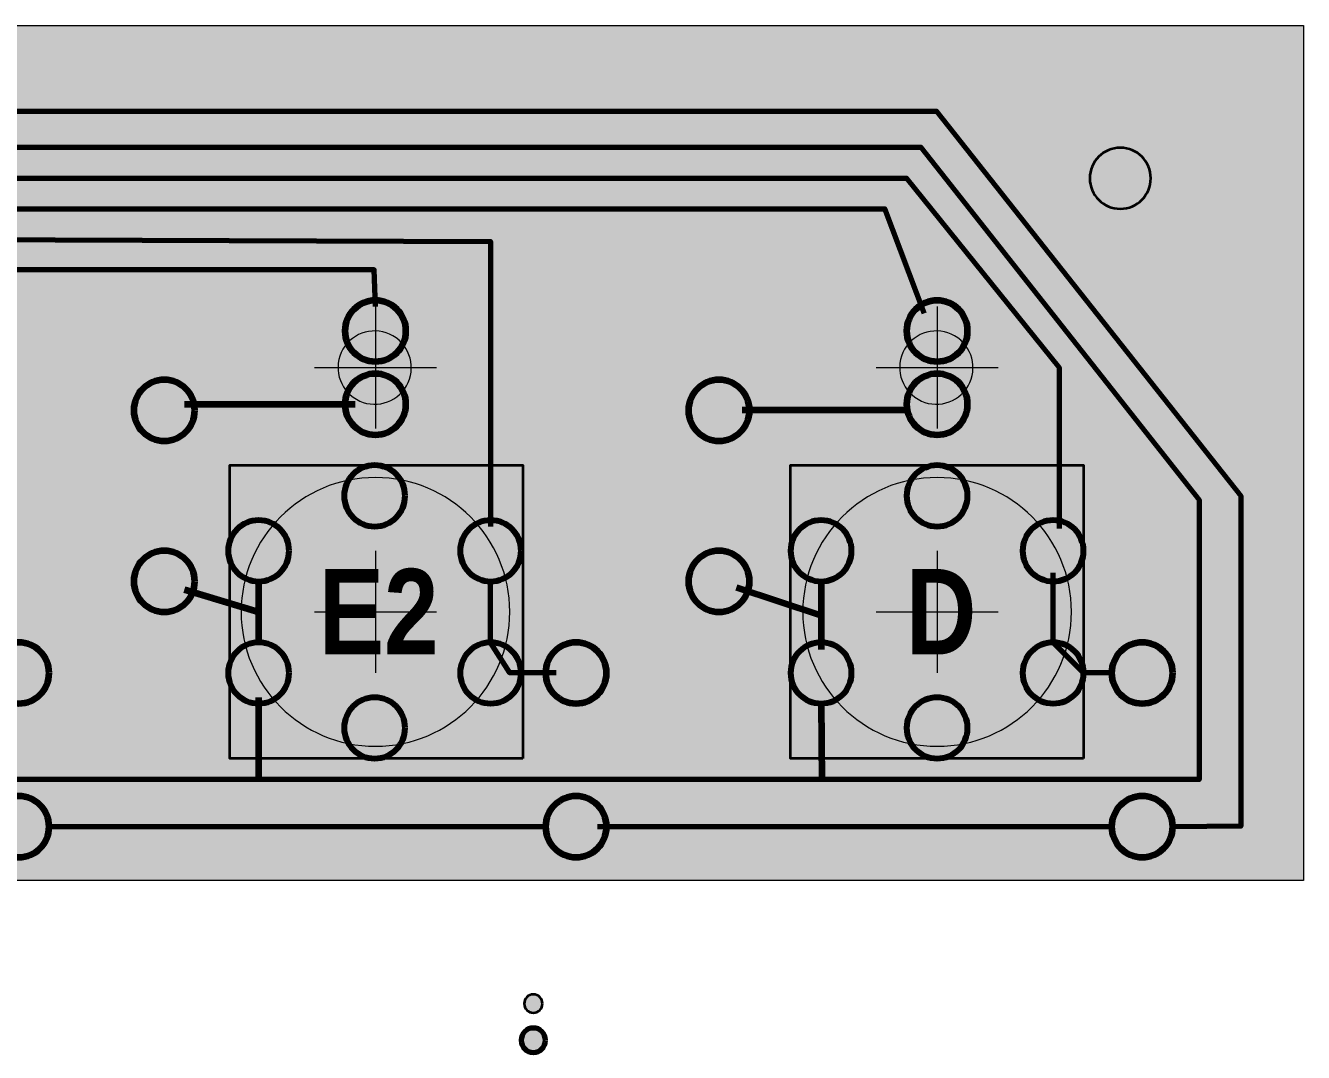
# Model space of a CAD drawing. Header units: millimetres. Extents: x 0 to 145, y -42 to 0.
# Drawn here: x 92.7 to 145, y -42 to 0 of the extents above; entities that cross this region are included whole.
import ezdxf

# ---------------------------------------------------------------- set-up
doc = ezdxf.new("R2010")
doc.units = ezdxf.units.MM
doc.header["$MEASUREMENT"] = 0
doc.layers.add('Capa 1', color=7, linetype='Continuous')

# ---------------------------------------------------------------- blocks, each defined once
blk = doc.blocks.new('block 2')
at = {"layer": 'Capa 1', "true_color": 0xfffeff}
h = blk.add_hatch(color=7, dxfattribs=at)
h.dxf.hatch_style = 2
edge = h.paths.add_edge_path()
edge.add_spline(control_points=[(138.75, -6.25), (138.75, -6.94), (138.19, -7.5), (137.5, -7.5), (136.81, -7.5), (136.25, -6.94), (136.25, -6.25), (136.25, -5.559), (136.81, -5), (137.5, -5), (138.19, -5), (138.75, -5.559), (138.75, -6.25)], knot_values=[0, 0, 0, 0, 1, 1, 1, 2, 2, 2, 3, 3, 3, 4, 4, 4, 4], degree=3, periodic=1)
at = {"layer": 'Capa 1', "color": 250, "lineweight": 35, "true_color": 0x1c1c1b}
blk.add_open_spline([(138.75, -6.25), (138.75, -6.94), (138.19, -7.5), (137.5, -7.5), (136.81, -7.5), (136.25, -6.94), (136.25, -6.25), (136.25, -5.559), (136.81, -5), (137.5, -5), (138.19, -5), (138.75, -5.559), (138.75, -6.25)], degree=3, knots=[0, 0, 0, 0, 1, 1, 1, 2, 2, 2, 3, 3, 3, 4, 4, 4, 4], dxfattribs=at)
blk = doc.blocks.new('block 3')
at = {"layer": 'Capa 1', "true_color": 0x1c1c1b}
h = blk.add_hatch(color=250, dxfattribs=at)
h.dxf.hatch_style = 2
edge = h.paths.add_edge_path()
edge.add_spline(control_points=[(113.841, -40.034), (113.841, -40.241), (113.673, -40.409), (113.466, -40.409), (113.258, -40.409), (113.091, -40.241), (113.091, -40.034), (113.091, -39.827), (113.258, -39.659), (113.466, -39.659), (113.673, -39.659), (113.841, -39.827), (113.841, -40.034)], knot_values=[0, 0, 0, 0, 1, 1, 1, 2, 2, 2, 3, 3, 3, 4, 4, 4, 4], degree=3, periodic=1)
h = blk.add_hatch(color=250, dxfattribs=at)
h.dxf.hatch_style = 2
edge = h.paths.add_edge_path()
edge.add_spline(control_points=[(113.966, -41.534), (113.966, -41.81), (113.742, -42.034), (113.466, -42.034), (113.189, -42.034), (112.966, -41.81), (112.966, -41.534), (112.966, -41.258), (113.189, -41.034), (113.466, -41.034), (113.742, -41.034), (113.966, -41.258), (113.966, -41.534)], knot_values=[0, 0, 0, 0, 1, 1, 1, 2, 2, 2, 3, 3, 3, 4, 4, 4, 4], degree=3, periodic=1)
at = {"layer": 'Capa 1', "color": 12, "lineweight": 35, "true_color": 0xe30513}
blk.add_open_spline([(113.841, -40.034), (113.841, -40.241), (113.673, -40.409), (113.466, -40.409), (113.258, -40.409), (113.091, -40.241), (113.091, -40.034), (113.091, -39.827), (113.258, -39.659), (113.466, -39.659), (113.673, -39.659), (113.841, -39.827), (113.841, -40.034)], degree=3, knots=[0, 0, 0, 0, 1, 1, 1, 2, 2, 2, 3, 3, 3, 4, 4, 4, 4], dxfattribs=at)
at = {"layer": 'Capa 1', "color": 12, "lineweight": 70, "true_color": 0xe30513}
blk.add_open_spline([(113.966, -41.534), (113.966, -41.81), (113.742, -42.034), (113.466, -42.034), (113.189, -42.034), (112.966, -41.81), (112.966, -41.534), (112.966, -41.258), (113.189, -41.034), (113.466, -41.034), (113.742, -41.034), (113.966, -41.258), (113.966, -41.534)], degree=3, knots=[0, 0, 0, 0, 1, 1, 1, 2, 2, 2, 3, 3, 3, 4, 4, 4, 4], dxfattribs=at)
blk = doc.blocks.new('block 4')
at = {"layer": 'Capa 1', "color": 197, "lineweight": 35, "true_color": 0x662382}
for points in [[(113.034, -30), (101.034, -30), (101.034, -18), (113.034, -18), (113.034, -30)], [(136, -30), (124, -30), (124, -18), (136, -18), (136, -30)]]:
    blk.add_lwpolyline(points, dxfattribs=at)
blk = doc.blocks.new('block 22')
at = {"layer": 'Capa 1', "color": 250, "lineweight": 80, "true_color": 0x1c1c1b}
for points in [[(108.216, -19.25), (108.216, -19.94), (107.656, -20.5), (106.966, -20.5), (106.275, -20.5), (105.716, -19.94), (105.716, -19.25), (105.716, -18.56), (106.275, -18), (106.966, -18), (107.656, -18), (108.216, -18.56), (108.216, -19.25)], [(108.216, -28.75), (108.216, -29.44), (107.656, -30), (106.966, -30), (106.275, -30), (105.716, -29.44), (105.716, -28.75), (105.716, -28.06), (106.275, -27.5), (106.966, -27.5), (107.656, -27.5), (108.216, -28.06), (108.216, -28.75)]]:
    blk.add_open_spline(points, degree=3, knots=[0, 0, 0, 0, 1, 1, 1, 2, 2, 2, 3, 3, 3, 4, 4, 4, 4], dxfattribs=at)
blk = doc.blocks.new('block 24')
at = {"layer": 'Capa 1', "color": 250, "lineweight": 80, "true_color": 0x1c1c1b}
for points in [[(112.966, -21.5), (112.966, -22.19), (112.406, -22.75), (111.716, -22.75), (111.025, -22.75), (110.466, -22.19), (110.466, -21.5), (110.466, -20.81), (111.025, -20.25), (111.716, -20.25), (112.406, -20.25), (112.966, -20.81), (112.966, -21.5)], [(112.966, -26.5), (112.966, -27.19), (112.406, -27.75), (111.716, -27.75), (111.025, -27.75), (110.466, -27.19), (110.466, -26.5), (110.466, -25.81), (111.025, -25.25), (111.716, -25.25), (112.406, -25.25), (112.966, -25.81), (112.966, -26.5)]]:
    blk.add_open_spline(points, degree=3, knots=[0, 0, 0, 0, 1, 1, 1, 2, 2, 2, 3, 3, 3, 4, 4, 4, 4], dxfattribs=at)
blk = doc.blocks.new('block 25')
at = {"layer": 'Capa 1', "color": 250, "lineweight": 80, "true_color": 0x1c1c1b}
for points in [[(103.466, -21.5), (103.466, -22.19), (102.906, -22.75), (102.216, -22.75), (101.525, -22.75), (100.966, -22.19), (100.966, -21.5), (100.966, -20.81), (101.525, -20.25), (102.216, -20.25), (102.906, -20.25), (103.466, -20.81), (103.466, -21.5)], [(103.466, -26.5), (103.466, -27.19), (102.906, -27.75), (102.216, -27.75), (101.525, -27.75), (100.966, -27.19), (100.966, -26.5), (100.966, -25.81), (101.525, -25.25), (102.216, -25.25), (102.906, -25.25), (103.466, -25.81), (103.466, -26.5)]]:
    blk.add_open_spline(points, degree=3, knots=[0, 0, 0, 0, 1, 1, 1, 2, 2, 2, 3, 3, 3, 4, 4, 4, 4], dxfattribs=at)
blk = doc.blocks.new('block 23')
at = {"layer": 'Capa 1'}
for name in ['block 25', 'block 24']:
    blk.add_blockref(name, (0, 0), dxfattribs=at)
blk = doc.blocks.new('block 21')
at = {"layer": 'Capa 1'}
for name in ['block 22', 'block 23']:
    blk.add_blockref(name, (0, 0), dxfattribs=at)
blk = doc.blocks.new('block 27')
at = {"layer": 'Capa 1', "color": 250, "lineweight": 80, "true_color": 0x1c1c1b}
for points in [[(131.25, -19.25), (131.25, -19.94), (130.69, -20.5), (130, -20.5), (129.31, -20.5), (128.75, -19.94), (128.75, -19.25), (128.75, -18.56), (129.31, -18), (130, -18), (130.69, -18), (131.25, -18.56), (131.25, -19.25)], [(131.25, -28.75), (131.25, -29.44), (130.69, -30), (130, -30), (129.31, -30), (128.75, -29.44), (128.75, -28.75), (128.75, -28.06), (129.31, -27.5), (130, -27.5), (130.69, -27.5), (131.25, -28.06), (131.25, -28.75)]]:
    blk.add_open_spline(points, degree=3, knots=[0, 0, 0, 0, 1, 1, 1, 2, 2, 2, 3, 3, 3, 4, 4, 4, 4], dxfattribs=at)
blk = doc.blocks.new('block 29')
at = {"layer": 'Capa 1', "color": 250, "lineweight": 80, "true_color": 0x1c1c1b}
for points in [[(136, -21.5), (136, -22.19), (135.44, -22.75), (134.75, -22.75), (134.06, -22.75), (133.5, -22.19), (133.5, -21.5), (133.5, -20.81), (134.06, -20.25), (134.75, -20.25), (135.44, -20.25), (136, -20.81), (136, -21.5)], [(136, -26.5), (136, -27.19), (135.44, -27.75), (134.75, -27.75), (134.06, -27.75), (133.5, -27.19), (133.5, -26.5), (133.5, -25.81), (134.06, -25.25), (134.75, -25.25), (135.44, -25.25), (136, -25.81), (136, -26.5)]]:
    blk.add_open_spline(points, degree=3, knots=[0, 0, 0, 0, 1, 1, 1, 2, 2, 2, 3, 3, 3, 4, 4, 4, 4], dxfattribs=at)
blk = doc.blocks.new('block 30')
at = {"layer": 'Capa 1', "color": 250, "lineweight": 80, "true_color": 0x1c1c1b}
for points in [[(126.5, -21.5), (126.5, -22.19), (125.94, -22.75), (125.25, -22.75), (124.56, -22.75), (124, -22.19), (124, -21.5), (124, -20.81), (124.56, -20.25), (125.25, -20.25), (125.94, -20.25), (126.5, -20.81), (126.5, -21.5)], [(126.5, -26.5), (126.5, -27.19), (125.94, -27.75), (125.25, -27.75), (124.56, -27.75), (124, -27.19), (124, -26.5), (124, -25.81), (124.56, -25.25), (125.25, -25.25), (125.94, -25.25), (126.5, -25.81), (126.5, -26.5)]]:
    blk.add_open_spline(points, degree=3, knots=[0, 0, 0, 0, 1, 1, 1, 2, 2, 2, 3, 3, 3, 4, 4, 4, 4], dxfattribs=at)
blk = doc.blocks.new('block 28')
at = {"layer": 'Capa 1'}
for name in ['block 30', 'block 29']:
    blk.add_blockref(name, (0, 0), dxfattribs=at)
blk = doc.blocks.new('block 26')
at = {"layer": 'Capa 1'}
for name in ['block 27', 'block 28']:
    blk.add_blockref(name, (0, 0), dxfattribs=at)
blk = doc.blocks.new('block 5')
at = {"layer": 'Capa 1'}
for name in ['block 21', 'block 26']:
    blk.add_blockref(name, (0, 0), dxfattribs=at)
blk = doc.blocks.new('block 41')
at = {"layer": 'Capa 1', "color": 250, "lineweight": 90, "true_color": 0x1c1c1b}
for points in [[(108.25, -12.5), (108.25, -13.19), (107.69, -13.75), (107, -13.75), (106.31, -13.75), (105.75, -13.19), (105.75, -12.5), (105.75, -11.81), (106.31, -11.25), (107, -11.25), (107.69, -11.25), (108.25, -11.81), (108.25, -12.5)], [(108.25, -15.5), (108.25, -16.19), (107.69, -16.75), (107, -16.75), (106.31, -16.75), (105.75, -16.19), (105.75, -15.5), (105.75, -14.81), (106.31, -14.25), (107, -14.25), (107.69, -14.25), (108.25, -14.81), (108.25, -15.5)]]:
    blk.add_open_spline(points, degree=3, knots=[0, 0, 0, 0, 1, 1, 1, 2, 2, 2, 3, 3, 3, 4, 4, 4, 4], dxfattribs=at)
blk = doc.blocks.new('block 42')
at = {"layer": 'Capa 1', "color": 250, "lineweight": 90, "true_color": 0x1c1c1b}
for points in [[(131.25, -12.5), (131.25, -13.19), (130.69, -13.75), (130, -13.75), (129.31, -13.75), (128.75, -13.19), (128.75, -12.5), (128.75, -11.81), (129.31, -11.25), (130, -11.25), (130.69, -11.25), (131.25, -11.81), (131.25, -12.5)], [(131.25, -15.5), (131.25, -16.19), (130.69, -16.75), (130, -16.75), (129.31, -16.75), (128.75, -16.19), (128.75, -15.5), (128.75, -14.81), (129.31, -14.25), (130, -14.25), (130.69, -14.25), (131.25, -14.81), (131.25, -15.5)]]:
    blk.add_open_spline(points, degree=3, knots=[0, 0, 0, 0, 1, 1, 1, 2, 2, 2, 3, 3, 3, 4, 4, 4, 4], dxfattribs=at)
blk = doc.blocks.new('block 36')
at = {"layer": 'Capa 1'}
for name in ['block 41', 'block 42']:
    blk.add_blockref(name, (0, 0), dxfattribs=at)
blk = doc.blocks.new('block 44')
at = {"layer": 'Capa 1', "color": 250, "lineweight": 90, "true_color": 0x1c1c1b}
for points in [[(139.647, -26.5), (139.647, -27.19), (139.088, -27.75), (138.397, -27.75), (137.707, -27.75), (137.147, -27.19), (137.147, -26.5), (137.147, -25.81), (137.707, -25.25), (138.397, -25.25), (139.088, -25.25), (139.647, -25.81), (139.647, -26.5)], [(139.647, -32.794), (139.647, -33.485), (139.088, -34.044), (138.397, -34.044), (137.707, -34.044), (137.147, -33.485), (137.147, -32.794), (137.147, -32.104), (137.707, -31.544), (138.397, -31.544), (139.088, -31.544), (139.647, -32.104), (139.647, -32.794)]]:
    blk.add_open_spline(points, degree=3, knots=[0, 0, 0, 0, 1, 1, 1, 2, 2, 2, 3, 3, 3, 4, 4, 4, 4], dxfattribs=at)
blk = doc.blocks.new('block 45')
at = {"layer": 'Capa 1', "color": 250, "lineweight": 90, "true_color": 0x1c1c1b}
for points in [[(116.466, -26.5), (116.466, -27.19), (115.906, -27.75), (115.216, -27.75), (114.525, -27.75), (113.966, -27.19), (113.966, -26.5), (113.966, -25.81), (114.525, -25.25), (115.216, -25.25), (115.906, -25.25), (116.466, -25.81), (116.466, -26.5)], [(116.466, -32.794), (116.466, -33.485), (115.906, -34.044), (115.216, -34.044), (114.525, -34.044), (113.966, -33.485), (113.966, -32.794), (113.966, -32.104), (114.525, -31.544), (115.216, -31.544), (115.906, -31.544), (116.466, -32.104), (116.466, -32.794)]]:
    blk.add_open_spline(points, degree=3, knots=[0, 0, 0, 0, 1, 1, 1, 2, 2, 2, 3, 3, 3, 4, 4, 4, 4], dxfattribs=at)
blk = doc.blocks.new('block 46')
at = {"layer": 'Capa 1', "color": 250, "lineweight": 90, "true_color": 0x1c1c1b}
for points in [[(93.639, -26.5), (93.639, -27.19), (93.079, -27.75), (92.389, -27.75), (91.699, -27.75), (91.139, -27.19), (91.139, -26.5), (91.139, -25.81), (91.699, -25.25), (92.389, -25.25), (93.079, -25.25), (93.639, -25.81), (93.639, -26.5)], [(93.639, -32.794), (93.639, -33.485), (93.079, -34.044), (92.389, -34.044), (91.699, -34.044), (91.139, -33.485), (91.139, -32.794), (91.139, -32.104), (91.699, -31.544), (92.389, -31.544), (93.079, -31.544), (93.639, -32.104), (93.639, -32.794)]]:
    blk.add_open_spline(points, degree=3, knots=[0, 0, 0, 0, 1, 1, 1, 2, 2, 2, 3, 3, 3, 4, 4, 4, 4], dxfattribs=at)
blk = doc.blocks.new('block 43')
at = {"layer": 'Capa 1'}
for name in ['block 46', 'block 45', 'block 44']:
    blk.add_blockref(name, (0, 0), dxfattribs=at)
blk = doc.blocks.new('block 55')
at = {"layer": 'Capa 1', "color": 250, "lineweight": 90, "true_color": 0x1c1c1b}
for points in [[(99.604, -15.75), (99.604, -16.44), (99.045, -17), (98.354, -17), (97.664, -17), (97.104, -16.44), (97.104, -15.75), (97.104, -15.06), (97.664, -14.5), (98.354, -14.5), (99.045, -14.5), (99.604, -15.06), (99.604, -15.75)], [(99.604, -22.75), (99.604, -23.44), (99.045, -24), (98.354, -24), (97.664, -24), (97.104, -23.44), (97.104, -22.75), (97.104, -22.06), (97.664, -21.5), (98.354, -21.5), (99.045, -21.5), (99.604, -22.06), (99.604, -22.75)]]:
    blk.add_open_spline(points, degree=3, knots=[0, 0, 0, 0, 1, 1, 1, 2, 2, 2, 3, 3, 3, 4, 4, 4, 4], dxfattribs=at)
blk = doc.blocks.new('block 56')
at = {"layer": 'Capa 1', "color": 250, "lineweight": 90, "true_color": 0x1c1c1b}
for points in [[(122.318, -15.75), (122.318, -16.44), (121.759, -17), (121.068, -17), (120.378, -17), (119.818, -16.44), (119.818, -15.75), (119.818, -15.06), (120.378, -14.5), (121.068, -14.5), (121.759, -14.5), (122.318, -15.06), (122.318, -15.75)], [(122.318, -22.75), (122.318, -23.44), (121.759, -24), (121.068, -24), (120.378, -24), (119.818, -23.44), (119.818, -22.75), (119.818, -22.06), (120.378, -21.5), (121.068, -21.5), (121.759, -21.5), (122.318, -22.06), (122.318, -22.75)]]:
    blk.add_open_spline(points, degree=3, knots=[0, 0, 0, 0, 1, 1, 1, 2, 2, 2, 3, 3, 3, 4, 4, 4, 4], dxfattribs=at)
blk = doc.blocks.new('block 50')
at = {"layer": 'Capa 1'}
for name in ['block 55', 'block 56']:
    blk.add_blockref(name, (0, 0), dxfattribs=at)
blk = doc.blocks.new('block 59')
at = {"layer": 'Capa 1', "color": 250, "lineweight": 70, "true_color": 0x1c1c1b}
for points in [[(13.582, -12.206), (50.348, -2.649)], [(66.493, -3), (77.105, -14), (81.5, -14)], [(68.89, -2.88), (77.442, -11.492), (88.75, -11.522), (88.75, -20.588)], [(76.383, -2.915), (80.855, -7.5), (127.861, -7.5), (129.469, -11.771)], [(53.305, -3.297), (51.431, -7.5), (47.108, -7.5), (17.75, -13.286), (17.75, -20.5)], [(55.809, -3.189), (52.034, -10), (42.5, -10), (37.648, -11.771)], [(58.468, -3.189), (52.034, -13.476), (41.75, -13.476), (41.75, -20.5)], [(60.889, -3.297), (60.068, -11.771)], [(63.527, -3.297), (64.568, -20.937)], [(107, -11.5), (106.948, -10), (78.5, -10), (71.588, -3.189)], [(74.107, -3.189), (79.603, -8.714), (111.716, -8.841), (111.716, -20.5)], [(78.939, -3.161), (81.844, -6.25), (128.75, -6.25), (135, -14), (135, -20.588)], [(84.25, -3.261), (84.603, -3.5), (129.968, -3.5), (142.438, -19.25), (142.438, -32.766), (139.647, -32.794)], [(20.228, -26.5), (19, -26.5), (17.75, -25.25), (17.75, -22.395)], [(44.189, -26.5), (42.877, -26.5), (41.839, -25.414), (41.75, -22.395)], [(91.139, -26.5), (90, -26.5), (88.75, -25.25), (88.75, -22.395)], [(137.147, -26.5), (136, -26.5), (134.75, -25.25), (134.75, -22.395)], [(67.568, -26.127), (65.5, -26.127), (64.734, -25.529), (64.734, -22.75)], [(114.399, -26.5), (112.5, -26.5), (111.716, -25.25), (111.716, -22.75)], [(44.189, -32.794), (22.07, -32.794)], [(67.493, -32.794), (45.903, -32.794)], [(91.139, -32.794), (69.287, -32.794)], [(113.966, -32.794), (93.639, -32.794)], [(137.147, -32.794), (116.092, -32.794)]]:
    blk.add_lwpolyline(points, dxfattribs=at)
at = {"layer": 'Capa 1', "color": 250, "lineweight": 90, "true_color": 0x1c1c1b}
blk.add_lwpolyline([(128.775, -15.75), (122.017, -15.75)], dxfattribs=at)
at = {"layer": 'Capa 1', "color": 250, "lineweight": 70, "true_color": 0x1c1c1b}
blk.add_open_spline([(81.362, -3.136), (81.362, -3.136), (82.964, -4.974), (82.964, -4.974), (82.964, -4.974), (129.331, -4.975), (129.331, -4.975), (129.331, -4.975), (140.728, -19.42), (140.728, -19.42), (140.728, -19.42), (140.728, -30.864), (140.728, -30.864), (140.728, -30.864), (2.5, -30.864), (2.5, -30.864)], degree=3, knots=[0, 0, 0, 0, 1, 1, 1, 2, 2, 2, 3, 3, 3, 4, 4, 4, 5, 5, 5, 5], dxfattribs=at)
blk = doc.blocks.new('block 60')
at = {"layer": 'Capa 1', "color": 250, "lineweight": 90, "true_color": 0x1c1c1b}
for points in [[(76.492, -15.75), (80.103, -15.75), (81.5, -16.5), (85.5, -16.5), (85.5, -14.873)], [(99.18, -15.5), (106.165, -15.5)], [(32.25, -22.395), (32.25, -25.25)], [(55.234, -22.395), (55.234, -25.605)], [(79.25, -22.395), (79.25, -25.605)], [(8.25, -22.75), (8.25, -25.369)], [(102.216, -22.75), (102.216, -25.25)], [(121.786, -23.001), (125.25, -24.146)], [(125.25, -22.75), (125.25, -25.541)], [(4.692, -23.058), (8.25, -24.177)], [(28.917, -23.172), (32.25, -24.261)], [(51.872, -23.173), (55.072, -24.261)], [(76.492, -23.13), (79.103, -24)], [(99.18, -23.078), (102.216, -24)], [(8.283, -27.5), (8.283, -30.889)], [(32.25, -27.529), (32.25, -30.452)], [(55.234, -27.5), (55.234, -30.889)], [(79.25, -27.466), (79.25, -30.889)], [(102.216, -27.5), (102.216, -30.889)], [(125.25, -27.75), (125.277, -30.889)]]:
    blk.add_lwpolyline(points, dxfattribs=at)
at = {"layer": 'Capa 1', "color": 250, "lineweight": 70, "true_color": 0x1c1c1b}
for points in [[(51.872, -15.593), (59.111, -15.593)], [(4.565, -15.75), (12.217, -15.75)], [(28.917, -15.75), (36.22, -15.75)]]:
    blk.add_lwpolyline(points, dxfattribs=at)
blk = doc.blocks.new('block 58')
at = {"layer": 'Capa 1'}
for name in ['block 59', 'block 60']:
    blk.add_blockref(name, (0, 0), dxfattribs=at)
blk = doc.blocks.new('block 64')
at = {"layer": 'Capa 1', "color": 250, "lineweight": 9, "true_color": 0x1c1c1b}
for points in [[(130, -11.5), (130, -16.5)], [(127.5, -14), (132.5, -14)]]:
    blk.add_lwpolyline(points, dxfattribs=at)
blk = doc.blocks.new('block 63')
at = {"layer": 'Capa 1', "color": 143, "lineweight": 18, "true_color": 0x36a9e0}
blk.add_open_spline([(130.718, -12.701), (131.436, -13.115), (131.682, -14.033), (131.267, -14.75), (130.853, -15.467), (129.936, -15.713), (129.218, -15.299), (128.501, -14.885), (128.255, -13.967), (128.669, -13.25), (129.083, -12.533), (130.001, -12.287), (130.718, -12.701)], degree=3, knots=[0, 0, 0, 0, 1, 1, 1, 2, 2, 2, 3, 3, 3, 4, 4, 4, 4], dxfattribs=at)
at = {"layer": 'Capa 1'}
blk.add_blockref('block 64', (0, 0), dxfattribs=at)
blk = doc.blocks.new('block 72')
at = {"layer": 'Capa 1', "color": 250, "lineweight": 9, "true_color": 0x1c1c1b}
for points in [[(107, -11.5), (107, -16.5)], [(104.5, -14), (109.5, -14)]]:
    blk.add_lwpolyline(points, dxfattribs=at)
blk = doc.blocks.new('block 71')
at = {"layer": 'Capa 1', "color": 40, "lineweight": 18, "true_color": 0xf9b233}
blk.add_open_spline([(107.718, -12.701), (108.436, -13.115), (108.682, -14.033), (108.267, -14.75), (107.853, -15.467), (106.936, -15.713), (106.218, -15.299), (105.501, -14.885), (105.255, -13.967), (105.669, -13.25), (106.083, -12.533), (107.001, -12.287), (107.718, -12.701)], degree=3, knots=[0, 0, 0, 0, 1, 1, 1, 2, 2, 2, 3, 3, 3, 4, 4, 4, 4], dxfattribs=at)
at = {"layer": 'Capa 1'}
blk.add_blockref('block 72', (0, 0), dxfattribs=at)
blk = doc.blocks.new('block 86')
at = {"layer": 'Capa 1', "color": 250, "lineweight": 9, "true_color": 0x1c1c1b}
for points in [[(107, -21.5), (107, -26.5)], [(104.5, -24), (109.5, -24)]]:
    blk.add_lwpolyline(points, dxfattribs=at)
blk = doc.blocks.new('block 85')
at = {"layer": 'Capa 1', "true_color": 0x36a9e0}
h = blk.add_hatch(color=143, dxfattribs=at)
h.dxf.hatch_style = 2
edge = h.paths.add_edge_path()
edge.add_spline(control_points=[(112.5, -24), (112.5, -27.038), (110.038, -29.5), (107, -29.5), (103.962, -29.5), (101.5, -27.038), (101.5, -24), (101.5, -20.962), (103.962, -18.5), (107, -18.5), (110.038, -18.5), (112.5, -20.962), (112.5, -24)], knot_values=[0, 0, 0, 0, 1, 1, 1, 2, 2, 2, 3, 3, 3, 4, 4, 4, 4], degree=3, periodic=1)
at = {"layer": 'Capa 1', "color": 152, "lineweight": 18, "true_color": 0x1d70b7}
blk.add_open_spline([(112.5, -24), (112.5, -27.038), (110.038, -29.5), (107, -29.5), (103.962, -29.5), (101.5, -27.038), (101.5, -24), (101.5, -20.962), (103.962, -18.5), (107, -18.5), (110.038, -18.5), (112.5, -20.962), (112.5, -24)], degree=3, knots=[0, 0, 0, 0, 1, 1, 1, 2, 2, 2, 3, 3, 3, 4, 4, 4, 4], dxfattribs=at)
at = {"layer": 'Capa 1'}
blk.add_blockref('block 86', (0, 0), dxfattribs=at)
blk = doc.blocks.new('block 84')
at = {"layer": 'Capa 1'}
blk.add_blockref('block 85', (0, 0), dxfattribs=at)
at = {"layer": 'Capa 1', "color": 250, "true_color": 0x1c1c1b, "insert": (104.682, -25.74), "char_height": 3.49673, "attachment_point": 7}
blk.add_mtext('\\fConfig Condensed|b1|i0|c0|p34;\\W1;E2', dxfattribs=at)
blk = doc.blocks.new('block 89')
at = {"layer": 'Capa 1', "color": 250, "lineweight": 9, "true_color": 0x1c1c1b}
for points in [[(130, -21.5), (130, -26.5)], [(127.5, -24), (132.5, -24)]]:
    blk.add_lwpolyline(points, dxfattribs=at)
blk = doc.blocks.new('block 88')
at = {"layer": 'Capa 1', "true_color": 0x36a9e0}
h = blk.add_hatch(color=143, dxfattribs=at)
h.dxf.hatch_style = 2
edge = h.paths.add_edge_path()
edge.add_spline(control_points=[(135.5, -24), (135.5, -27.038), (133.038, -29.5), (130, -29.5), (126.962, -29.5), (124.5, -27.038), (124.5, -24), (124.5, -20.962), (126.962, -18.5), (130, -18.5), (133.038, -18.5), (135.5, -20.962), (135.5, -24)], knot_values=[0, 0, 0, 0, 1, 1, 1, 2, 2, 2, 3, 3, 3, 4, 4, 4, 4], degree=3, periodic=1)
at = {"layer": 'Capa 1', "color": 152, "lineweight": 18, "true_color": 0x1d70b7}
blk.add_open_spline([(135.5, -24), (135.5, -27.038), (133.038, -29.5), (130, -29.5), (126.962, -29.5), (124.5, -27.038), (124.5, -24), (124.5, -20.962), (126.962, -18.5), (130, -18.5), (133.038, -18.5), (135.5, -20.962), (135.5, -24)], degree=3, knots=[0, 0, 0, 0, 1, 1, 1, 2, 2, 2, 3, 3, 3, 4, 4, 4, 4], dxfattribs=at)
at = {"layer": 'Capa 1'}
blk.add_blockref('block 89', (0, 0), dxfattribs=at)
blk = doc.blocks.new('block 87')
at = {"layer": 'Capa 1'}
blk.add_blockref('block 88', (0, 0), dxfattribs=at)
at = {"layer": 'Capa 1', "color": 250, "true_color": 0x1c1c1b, "insert": (128.714, -25.74), "char_height": 3.49673, "attachment_point": 7}
blk.add_mtext('\\fConfig Condensed|b1|i0|c0|p34;\\W1;D', dxfattribs=at)
blk = doc.blocks.new('block 62')
at = {"layer": 'Capa 1'}
for name in ['block 71', 'block 63', 'block 84', 'block 87']:
    blk.add_blockref(name, (0, 0), dxfattribs=at)

msp = doc.modelspace()

# ---------------------------------------------------------------- hatches: boundary and pattern name
at = {"layer": 'Capa 1', "true_color": 0xfbca82}
h = msp.add_hatch(color=31, dxfattribs=at)
h.dxf.hatch_style = 2
h.paths.add_polyline_path([(145, -35), (0, -35), (0, 0), (145, 0)])

# ---------------------------------------------------------------- linework, layer by layer
at = {"layer": 'Capa 1', "color": 250, "lineweight": 18, "true_color": 0x1c1c1b}
msp.add_lwpolyline([(145, -35), (0, -35), (0, 0), (145, 0), (145, -35)], dxfattribs=at)

# ---------------------------------------------------------------- block references
at = {"layer": 'Capa 1'}
for name in ['block 58', 'block 2', 'block 62', 'block 36', 'block 50', 'block 4', 'block 5', 'block 43', 'block 3']:
    msp.add_blockref(name, (0, 0), dxfattribs=at)

doc.saveas('drawing.dxf')
